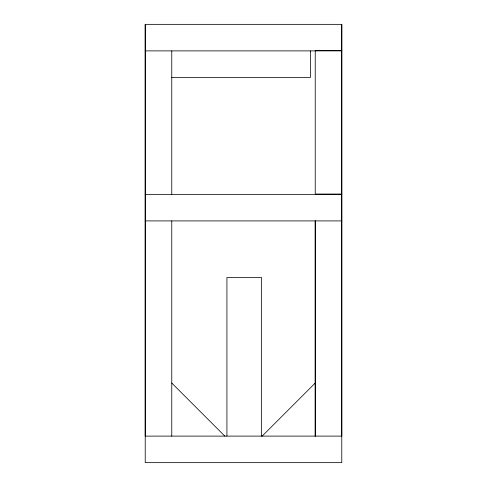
<?xml version="1.0" encoding="UTF-8"?>
<svg xmlns="http://www.w3.org/2000/svg" width="487" height="487" viewBox="0 0 487 487"><rect width="100%" height="100%" fill="white"/><g stroke="black" fill="none" stroke-linecap="round" stroke-linejoin="round"><path stroke-width="0.73" d="M145.223 24.35L145.223 436.115L341.777 436.108L341.777 24.35L145.223 24.35L145.223 462.65L341.777 462.65L341.777 24.35M226.924 436.115L226.924 277.493L261.513 277.493L261.513 436.115M262.158 436.108L315.235 383.032M341.777 50.575L315.235 50.575L315.235 194.051L341.777 194.051M145.223 50.885L341.777 50.885M171.765 77.427L310.481 77.427L310.456 50.885M145.223 194.362L341.777 194.362M145.223 220.903L341.777 220.903M171.765 383.038L224.842 436.115M171.765 50.885L171.765 194.362M171.765 220.903L171.765 436.115M315.235 220.903L315.235 436.108L315.235 220.903"/></g></svg>
